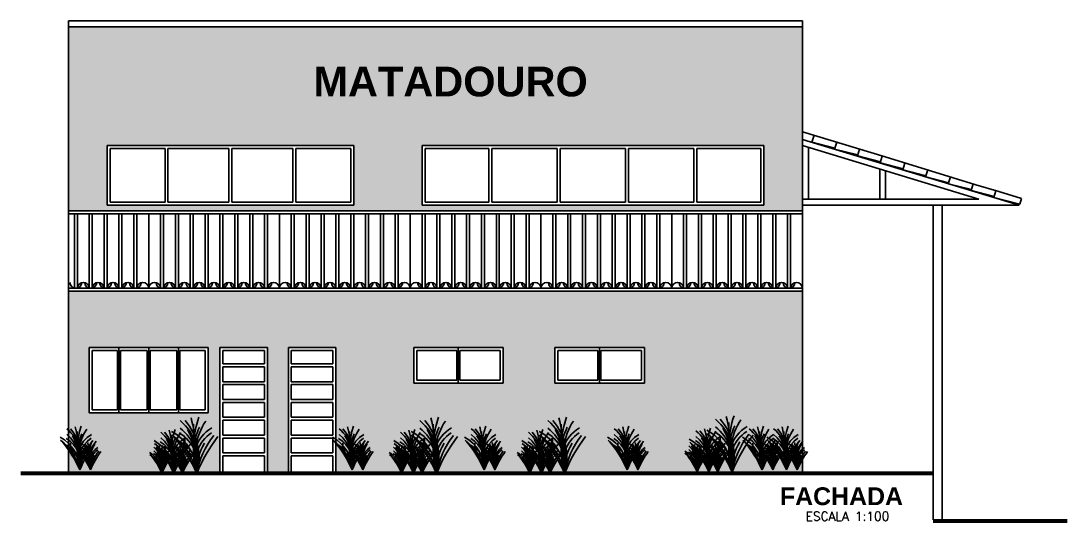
# Model space of a CAD drawing. Extents: x -128.2 to -60.4, y 68.5 to 94.7.
# Drawn here: x -100.16 to -82.56, y 75.31 to 83.75 of the extents above; entities that cross this region are included whole.
import ezdxf
from ezdxf.enums import TextEntityAlignment as Align

# ---------------------------------------------------------------- set-up
doc = ezdxf.new("R2010")
doc.units = 0
doc.header["$MEASUREMENT"] = 0
for name, color, linetype in [('ALVENARIA', 7, 'CONTINUOUS'), ('ALVENARIA2', 9, 'CONTINUOUS'), ('COBERTURA', 6, 'CONTINUOUS'), ('HATCH', 30, 'CONTINUOUS'), ('JAPOR', 142, 'CONTINUOUS'), ('JARDIM', 90, 'CONTINUOUS'), ('TEXTO2', 40, 'CONTINUOUS'), ('TEXTO5', 5, 'CONTINUOUS')]:
    doc.layers.add(name, color=color, linetype=linetype)
doc.styles.add('SANSSERIFBOLD', font='sasb____.pfb')
doc.styles.add('SIMPLEX', font='SIMPLEX.SHX')

msp = doc.modelspace()

# ---------------------------------------------------------------- hatches: boundary and pattern name
at = {"layer": 'HATCH'}
h = msp.add_hatch(dxfattribs=at)
h.set_pattern_fill('DOTS', color=256, scale=2, style=0)
h.paths.add_polyline_path([(-87.012, 80.554), (-87.012, 83.654), (-99.362, 83.654), (-99.362, 80.554)])
h.paths.add_polyline_path([(-87.662, 81.654), (-87.662, 80.654), (-93.412, 80.654), (-93.412, 81.654)], flags=16)
h.paths.add_polyline_path([(-94.562, 81.654), (-94.562, 80.654), (-98.712, 80.654), (-98.712, 81.654)], flags=16)
h.paths.add_polyline_path([(-95.295, 82.336), (-90.569, 82.336), (-90.569, 83.122), (-95.295, 83.122)], flags=24)
h = msp.add_hatch(dxfattribs=at)
h.set_pattern_fill('DOTS', color=256, scale=2, style=0)
h.paths.add_polyline_path([(-87.012, 79.204), (-99.362, 79.204), (-99.362, 76.154), (-96.812, 76.154), (-96.812, 78.254), (-96.012, 78.254), (-96.012, 76.154), (-95.662, 76.154), (-95.662, 78.254), (-94.862, 78.254), (-94.862, 76.154), (-87.012, 76.154)])
h.paths.add_polyline_path([(-93.552, 77.654), (-93.552, 78.254), (-92.047, 78.254), (-92.047, 77.654)], flags=16)
h.paths.add_polyline_path([(-97.012, 77.154), (-99.012, 77.154), (-99.012, 78.254), (-97.012, 78.254)], flags=16)
h.paths.add_polyline_path([(-91.177, 77.654), (-91.177, 78.254), (-89.672, 78.254), (-89.672, 77.654)], flags=16)

# ---------------------------------------------------------------- linework, layer by layer
at = {"layer": 'ALVENARIA'}
for p, q in [((-99.362, 83.654), (-87.012, 83.654)), ((-95.662, 76.154), (-96.012, 76.154))]:
    msp.add_line(p, q, dxfattribs=at)
at = {"layer": 'ALVENARIA2'}
for p, q in [((-99.362, 83.754), (-87.012, 83.754)), ((-99.362, 76.154), (-99.362, 83.754)), ((-87.012, 76.154), (-87.012, 83.754)), ((-84.812, 75.354), (-84.812, 80.654)), ((-84.662, 75.354), (-84.662, 80.654)), ((-100.162, 76.154), (-84.812, 76.154)), ((-100.162, 76.134), (-84.812, 76.134)), ((-100.162, 76.114), (-84.812, 76.114)), ((-84.812, 75.354), (-82.559, 75.354)), ((-84.812, 75.334), (-82.559, 75.334)), ((-84.812, 75.314), (-82.559, 75.314))]:
    msp.add_line(p, q, dxfattribs=at)
at = {"layer": 'COBERTURA'}
for p, q in [((-85.622, 81.463), (-87.012, 81.888)), ((-86.817, 81.829), (-86.852, 81.714)), ((-86.852, 81.714), (-86.464, 81.614)), ((-86.435, 81.712), (-86.47, 81.597)), ((-86.912, 80.754), (-86.912, 81.624)), ((-86.47, 81.597), (-86.082, 81.497)), ((-86.052, 81.595), (-86.087, 81.48)), ((-86.052, 81.595), (-86.087, 81.48)), ((-86.087, 81.48), (-85.699, 81.38)), ((-85.669, 81.478), (-85.705, 81.363)), ((-85.705, 81.363), (-85.317, 81.263)), ((-85.239, 81.347), (-85.622, 81.463)), ((-85.287, 81.361), (-85.322, 81.246)), ((-84.857, 81.23), (-85.239, 81.347)), ((-85.712, 80.754), (-85.712, 81.261)), ((-85.612, 80.754), (-85.612, 81.23)), ((-85.322, 81.246), (-84.934, 81.146)), ((-84.904, 81.244), (-84.94, 81.129)), ((-84.474, 81.113), (-84.857, 81.23)), ((-84.94, 81.129), (-84.552, 81.029)), ((-84.522, 81.127), (-84.557, 81.012)), ((-84.557, 81.012), (-84.169, 80.913)), ((-84.092, 80.996), (-84.474, 81.113)), ((-84.139, 81.01), (-84.174, 80.896)), ((-83.709, 80.879), (-84.092, 80.996)), ((-84.174, 80.896), (-83.787, 80.796)), ((-83.757, 80.893), (-83.792, 80.779)), ((-83.327, 80.762), (-83.709, 80.879)), ((-83.792, 80.779), (-83.356, 80.666)), ((-83.356, 80.666), (-83.327, 80.762)), ((-99.362, 80.554), (-87.012, 80.554)), ((-99.362, 80.504), (-87.012, 80.504)), ((-99.262, 79.254), (-99.262, 80.504)), ((-99.212, 79.254), (-99.212, 80.504)), ((-99.012, 79.254), (-99.012, 80.504)), ((-98.962, 79.254), (-98.962, 80.504)), ((-98.762, 79.254), (-98.762, 80.504)), ((-98.712, 79.254), (-98.712, 80.504)), ((-98.512, 79.254), (-98.512, 80.504)), ((-98.462, 79.254), (-98.462, 80.504)), ((-98.262, 79.254), (-98.262, 80.504)), ((-98.212, 79.254), (-98.212, 80.504)), ((-98.012, 79.254), (-98.012, 80.504)), ((-97.812, 79.254), (-97.812, 80.504)), ((-97.762, 79.254), (-97.762, 80.504)), ((-97.562, 79.254), (-97.562, 80.504)), ((-97.512, 79.254), (-97.512, 80.504)), ((-97.312, 79.254), (-97.312, 80.504)), ((-97.262, 79.254), (-97.262, 80.504)), ((-97.062, 79.254), (-97.062, 80.504)), ((-97.012, 79.254), (-97.012, 80.504)), ((-96.812, 79.254), (-96.812, 80.504)), ((-96.762, 79.254), (-96.762, 80.504)), ((-96.562, 79.254), (-96.562, 80.504)), ((-96.512, 79.254), (-96.512, 80.504)), ((-96.312, 79.254), (-96.312, 80.504)), ((-96.262, 79.254), (-96.262, 80.504)), ((-96.062, 79.254), (-96.062, 80.504)), ((-96.012, 79.254), (-96.012, 80.504)), ((-95.812, 79.254), (-95.812, 80.504)), ((-95.612, 79.254), (-95.612, 80.504)), ((-95.562, 79.254), (-95.562, 80.504)), ((-95.362, 79.254), (-95.362, 80.504)), ((-95.312, 79.254), (-95.312, 80.504)), ((-95.112, 79.254), (-95.112, 80.504)), ((-95.062, 79.254), (-95.062, 80.504)), ((-94.862, 79.254), (-94.862, 80.504)), ((-94.812, 79.254), (-94.812, 80.504)), ((-94.612, 79.254), (-94.612, 80.504)), ((-94.562, 79.254), (-94.562, 80.504)), ((-94.362, 79.254), (-94.362, 80.504)), ((-94.312, 79.254), (-94.312, 80.504)), ((-94.112, 79.254), (-94.112, 80.504)), ((-94.062, 79.254), (-94.062, 80.504)), ((-93.862, 79.254), (-93.862, 80.504)), ((-93.812, 79.254), (-93.812, 80.504)), ((-93.612, 79.254), (-93.612, 80.504)), ((-93.412, 79.254), (-93.412, 80.504)), ((-93.362, 79.254), (-93.362, 80.504)), ((-93.162, 79.254), (-93.162, 80.504)), ((-93.112, 79.254), (-93.112, 80.504)), ((-92.912, 79.254), (-92.912, 80.504)), ((-92.862, 79.254), (-92.862, 80.504)), ((-92.662, 79.254), (-92.662, 80.504)), ((-92.612, 79.254), (-92.612, 80.504)), ((-92.412, 79.254), (-92.412, 80.504)), ((-92.362, 79.254), (-92.362, 80.504)), ((-92.162, 79.254), (-92.162, 80.504)), ((-92.112, 79.254), (-92.112, 80.504)), ((-91.912, 79.254), (-91.912, 80.504)), ((-91.862, 79.254), (-91.862, 80.504)), ((-91.662, 79.254), (-91.662, 80.504)), ((-91.612, 79.254), (-91.612, 80.504)), ((-91.412, 79.254), (-91.412, 80.504)), ((-91.212, 79.254), (-91.212, 80.504)), ((-91.162, 79.254), (-91.162, 80.504)), ((-90.962, 79.254), (-90.962, 80.504)), ((-90.912, 79.254), (-90.912, 80.504)), ((-90.712, 79.254), (-90.712, 80.504)), ((-90.662, 79.254), (-90.662, 80.504)), ((-90.462, 79.254), (-90.462, 80.504)), ((-90.412, 79.254), (-90.412, 80.504)), ((-90.212, 79.254), (-90.212, 80.504)), ((-90.162, 79.254), (-90.162, 80.504)), ((-89.962, 79.254), (-89.962, 80.504)), ((-89.912, 79.254), (-89.912, 80.504)), ((-89.712, 79.254), (-89.712, 80.504)), ((-89.662, 79.254), (-89.662, 80.504)), ((-89.462, 79.254), (-89.462, 80.504)), ((-89.412, 79.254), (-89.412, 80.504)), ((-89.212, 79.254), (-89.212, 80.504)), ((-89.012, 79.254), (-89.012, 80.504)), ((-88.962, 79.254), (-88.962, 80.504)), ((-88.762, 79.254), (-88.762, 80.504)), ((-88.712, 79.254), (-88.712, 80.504)), ((-88.512, 79.254), (-88.512, 80.504)), ((-88.462, 79.254), (-88.462, 80.504)), ((-88.262, 79.254), (-88.262, 80.504)), ((-88.212, 79.254), (-88.212, 80.504)), ((-88.012, 79.254), (-88.012, 80.504)), ((-87.962, 79.254), (-87.962, 80.504)), ((-87.762, 79.254), (-87.762, 80.504)), ((-87.712, 79.254), (-87.712, 80.504)), ((-87.512, 79.254), (-87.512, 80.504)), ((-87.462, 79.254), (-87.462, 80.504)), ((-87.262, 79.254), (-87.262, 80.504)), ((-87.212, 79.254), (-87.212, 80.504)), ((-98.012, 79.254), (-98.012, 79.754)), ((-95.812, 79.254), (-95.812, 79.754)), ((-93.612, 79.254), (-93.612, 79.754)), ((-91.412, 79.254), (-91.412, 79.754)), ((-89.212, 79.254), (-89.212, 79.754)), ((-87.012, 79.254), (-87.012, 79.754)), ((-99.362, 79.254), (-87.012, 79.254)), ((-99.362, 79.204), (-87.012, 79.204))]:
    msp.add_line(p, q, dxfattribs=at)
at = {"layer": 'COBERTURA', "linetype": 'Continuous'}
for p, q in [((-83.367, 80.654), (-87.012, 81.759)), ((-84.042, 80.754), (-87.012, 81.654)), ((-87.012, 80.754), (-84.042, 80.754)), ((-87.012, 80.654), (-83.367, 80.654))]:
    msp.add_line(p, q, dxfattribs=at)
at = {"layer": 'COBERTURA'}
for centre, start, end in [((-99.237, 79.351), 182.3382, 358.1728), ((-99.112, 79.251), 1.8272, 178.1728), ((-98.987, 79.351), 182.3382, 358.1728), ((-98.862, 79.251), 1.8272, 178.1728), ((-98.737, 79.351), 182.3382, 358.1728), ((-98.612, 79.251), 1.8272, 178.1728), ((-98.487, 79.351), 182.3382, 358.1728), ((-98.362, 79.251), 1.8272, 178.1728), ((-98.237, 79.351), 182.3382, 358.1728), ((-98.112, 79.251), 1.8272, 178.1728), ((-97.912, 79.251), 1.8272, 178.1728), ((-97.787, 79.351), 182.3382, 358.1728), ((-97.662, 79.251), 1.8272, 178.1728), ((-97.537, 79.351), 182.3382, 358.1728), ((-97.412, 79.251), 1.8272, 178.1728), ((-97.287, 79.351), 182.3382, 358.1728), ((-97.162, 79.251), 1.8272, 178.1728), ((-97.037, 79.351), 182.3382, 358.1728), ((-96.912, 79.251), 1.8272, 178.1728), ((-96.787, 79.351), 182.3382, 358.1728), ((-96.662, 79.251), 1.8272, 178.1728), ((-96.537, 79.351), 182.3382, 358.1728), ((-96.412, 79.251), 1.8272, 178.1728), ((-96.287, 79.351), 182.3382, 358.1728), ((-96.162, 79.251), 1.8272, 178.1728), ((-96.037, 79.351), 182.3382, 358.1728), ((-95.912, 79.251), 1.8272, 178.1728), ((-95.712, 79.251), 1.8272, 178.1728), ((-95.587, 79.351), 182.3382, 358.1728), ((-95.462, 79.251), 1.8272, 178.1728), ((-95.337, 79.351), 182.3382, 358.1728), ((-95.212, 79.251), 1.8272, 178.1728), ((-95.087, 79.351), 182.3382, 358.1728), ((-94.962, 79.251), 1.8272, 178.1728), ((-94.837, 79.351), 182.3382, 358.1728), ((-94.712, 79.251), 1.8272, 178.1728), ((-94.587, 79.351), 182.3382, 358.1728), ((-94.462, 79.251), 1.8272, 178.1728), ((-94.337, 79.351), 182.3382, 358.1728), ((-94.212, 79.251), 1.8272, 178.1728), ((-94.087, 79.351), 182.3382, 358.1728), ((-93.962, 79.251), 1.8272, 178.1728), ((-93.837, 79.351), 182.3382, 358.1728), ((-93.712, 79.251), 1.8272, 178.1728), ((-93.512, 79.251), 1.8272, 178.1728), ((-93.387, 79.351), 182.3382, 358.1728), ((-93.262, 79.251), 1.8272, 178.1728), ((-93.137, 79.351), 182.3382, 358.1728), ((-93.012, 79.251), 1.8272, 178.1728), ((-92.887, 79.351), 182.3382, 358.1728), ((-92.762, 79.251), 1.8272, 178.1728), ((-92.637, 79.351), 182.3382, 358.1728), ((-92.512, 79.251), 1.8272, 178.1728), ((-92.387, 79.351), 182.3382, 358.1728), ((-92.262, 79.251), 1.8272, 178.1728), ((-92.137, 79.351), 182.3382, 358.1728), ((-92.012, 79.251), 1.8272, 178.1728), ((-91.887, 79.351), 182.3382, 358.1728), ((-91.762, 79.251), 1.8272, 178.1728), ((-91.637, 79.351), 182.3382, 358.1728), ((-91.512, 79.251), 1.8272, 178.1728), ((-91.312, 79.251), 1.8272, 178.1728), ((-91.187, 79.351), 182.3382, 358.1728), ((-91.062, 79.251), 1.8272, 178.1728), ((-90.937, 79.351), 182.3382, 358.1728), ((-90.812, 79.251), 1.8272, 178.1728), ((-90.687, 79.351), 182.3382, 358.1728), ((-90.562, 79.251), 1.8272, 178.1728), ((-90.437, 79.351), 182.3382, 358.1728), ((-90.312, 79.251), 1.8272, 178.1728), ((-90.187, 79.351), 182.3382, 358.1728), ((-90.062, 79.251), 1.8272, 178.1728), ((-89.937, 79.351), 182.3382, 358.1728), ((-89.812, 79.251), 1.8272, 178.1728), ((-89.687, 79.351), 182.3382, 358.1728), ((-89.562, 79.251), 1.8272, 178.1728), ((-89.437, 79.351), 182.3382, 358.1728), ((-89.312, 79.251), 1.8272, 178.1728), ((-89.112, 79.251), 1.8272, 178.1728), ((-88.987, 79.351), 182.3382, 358.1728), ((-88.862, 79.251), 1.8272, 178.1728), ((-88.737, 79.351), 182.3382, 358.1728), ((-88.612, 79.251), 1.8272, 178.1728), ((-88.487, 79.351), 182.3382, 358.1728), ((-88.362, 79.251), 1.8272, 178.1728), ((-88.237, 79.351), 182.3382, 358.1728), ((-88.112, 79.251), 1.8272, 178.1728), ((-87.987, 79.351), 182.3382, 358.1728), ((-87.862, 79.251), 1.8272, 178.1728), ((-87.737, 79.351), 182.3382, 358.1728), ((-87.612, 79.251), 1.8272, 178.1728), ((-87.487, 79.351), 182.3382, 358.1728), ((-87.362, 79.251), 1.8272, 178.1728), ((-87.237, 79.351), 182.3382, 358.1728), ((-87.112, 79.251), 1.8272, 178.1728)]:
    msp.add_arc(centre, 0.1, start, end, dxfattribs=at)
at = {"layer": 'JAPOR'}
for p, q in [((-98.712, 80.654), (-98.712, 81.654)), ((-98.712, 81.654), (-94.562, 81.654)), ((-98.662, 81.604), (-97.737, 81.604)), ((-98.662, 80.704), (-98.662, 81.604)), ((-97.737, 80.704), (-97.737, 81.604)), ((-97.687, 81.604), (-96.662, 81.604)), ((-97.687, 80.704), (-97.687, 81.604)), ((-96.662, 80.704), (-96.662, 81.604)), ((-96.612, 81.604), (-95.587, 81.604)), ((-96.612, 80.704), (-96.612, 81.604)), ((-95.587, 80.704), (-95.587, 81.604)), ((-95.537, 81.604), (-94.612, 81.604)), ((-95.537, 80.704), (-95.537, 81.604)), ((-94.612, 80.704), (-94.612, 81.604)), ((-94.562, 80.654), (-94.562, 81.654)), ((-93.412, 80.654), (-93.412, 81.654)), ((-93.412, 81.654), (-87.662, 81.654)), ((-93.412, 81.654), (-87.662, 81.654)), ((-93.412, 80.654), (-93.412, 81.654)), ((-93.362, 81.604), (-92.287, 81.604)), ((-93.362, 80.704), (-93.362, 81.604)), ((-92.287, 80.704), (-92.287, 81.604)), ((-92.237, 81.604), (-91.137, 81.604)), ((-92.237, 80.704), (-92.237, 81.604)), ((-91.137, 80.704), (-91.137, 81.604)), ((-91.087, 80.704), (-91.087, 81.604)), ((-91.087, 81.604), (-89.987, 81.604)), ((-89.987, 80.704), (-89.987, 81.604)), ((-89.937, 81.604), (-88.837, 81.604)), ((-89.937, 80.704), (-89.937, 81.604)), ((-88.837, 80.704), (-88.837, 81.604)), ((-88.787, 80.704), (-88.787, 81.604)), ((-88.787, 81.604), (-87.712, 81.604)), ((-87.712, 80.704), (-87.712, 81.604)), ((-87.662, 80.654), (-87.662, 81.654)), ((-87.662, 80.654), (-87.662, 81.654)), ((-98.712, 80.654), (-94.562, 80.654)), ((-98.662, 80.704), (-97.737, 80.704)), ((-97.687, 80.704), (-96.662, 80.704)), ((-96.612, 80.704), (-95.587, 80.704)), ((-95.537, 80.704), (-94.612, 80.704)), ((-93.412, 80.654), (-87.662, 80.654)), ((-93.412, 80.654), (-87.662, 80.654)), ((-93.362, 80.704), (-92.287, 80.704)), ((-92.237, 80.704), (-91.137, 80.704)), ((-91.087, 80.704), (-89.987, 80.704)), ((-89.937, 80.704), (-88.837, 80.704)), ((-88.787, 80.704), (-87.712, 80.704)), ((-99.012, 77.154), (-99.012, 78.254)), ((-99.012, 78.254), (-97.012, 78.254)), ((-98.962, 77.204), (-98.962, 78.204)), ((-98.962, 78.204), (-98.537, 78.204)), ((-98.537, 77.204), (-98.537, 78.204)), ((-98.512, 77.154), (-98.512, 78.254)), ((-98.487, 77.204), (-98.487, 78.204)), ((-98.487, 78.204), (-98.037, 78.204)), ((-98.037, 77.204), (-98.037, 78.204)), ((-98.012, 77.154), (-98.012, 78.254)), ((-97.987, 77.204), (-97.987, 78.204)), ((-97.987, 78.204), (-97.537, 78.204)), ((-97.537, 77.204), (-97.537, 78.204)), ((-97.512, 77.154), (-97.512, 78.254)), ((-97.487, 77.204), (-97.487, 78.204)), ((-97.487, 78.204), (-97.062, 78.204)), ((-97.062, 77.204), (-97.062, 78.204)), ((-97.012, 77.154), (-97.012, 78.254)), ((-96.812, 78.254), (-96.812, 76.154)), ((-96.812, 78.254), (-96.012, 78.254)), ((-96.762, 78.204), (-96.762, 77.979)), ((-96.762, 78.204), (-96.062, 78.204)), ((-96.062, 78.204), (-96.062, 77.979)), ((-96.012, 78.254), (-96.012, 76.154)), ((-95.662, 78.254), (-95.662, 76.154)), ((-95.662, 78.254), (-94.862, 78.254)), ((-95.612, 78.204), (-95.612, 77.979)), ((-95.612, 78.204), (-94.912, 78.204)), ((-94.912, 78.204), (-94.912, 77.979)), ((-94.862, 78.254), (-94.862, 76.154)), ((-93.552, 77.654), (-93.552, 78.254)), ((-93.552, 78.254), (-92.047, 78.254)), ((-93.502, 77.704), (-93.502, 78.204)), ((-93.502, 78.204), (-92.827, 78.204)), ((-92.827, 77.704), (-92.827, 78.204)), ((-92.802, 77.654), (-92.802, 78.254)), ((-92.777, 77.704), (-92.777, 78.204)), ((-92.777, 78.204), (-92.097, 78.204)), ((-92.097, 77.704), (-92.097, 78.204)), ((-92.047, 77.654), (-92.047, 78.254)), ((-91.177, 77.654), (-91.177, 78.254)), ((-91.177, 78.254), (-89.672, 78.254)), ((-91.127, 78.204), (-90.452, 78.204)), ((-91.127, 77.704), (-91.127, 78.204)), ((-90.452, 77.704), (-90.452, 78.204)), ((-90.427, 77.654), (-90.427, 78.254)), ((-90.402, 78.204), (-89.722, 78.204)), ((-90.402, 77.704), (-90.402, 78.204)), ((-89.722, 77.704), (-89.722, 78.204)), ((-89.672, 77.654), (-89.672, 78.254)), ((-96.762, 77.979), (-96.062, 77.979)), ((-96.762, 77.929), (-96.062, 77.929)), ((-96.762, 77.929), (-96.762, 77.679)), ((-96.062, 77.929), (-96.062, 77.679)), ((-95.612, 77.979), (-94.912, 77.979)), ((-95.612, 77.929), (-95.612, 77.679)), ((-95.612, 77.929), (-94.912, 77.929)), ((-94.912, 77.929), (-94.912, 77.679)), ((-96.762, 77.679), (-96.062, 77.679)), ((-96.762, 77.629), (-96.062, 77.629)), ((-96.762, 77.629), (-96.762, 77.379)), ((-96.062, 77.629), (-96.062, 77.379)), ((-95.612, 77.679), (-94.912, 77.679)), ((-95.612, 77.629), (-95.612, 77.379)), ((-95.612, 77.629), (-94.912, 77.629)), ((-94.912, 77.629), (-94.912, 77.379)), ((-93.552, 77.654), (-92.047, 77.654)), ((-93.502, 77.704), (-92.827, 77.704)), ((-92.777, 77.704), (-92.097, 77.704)), ((-91.177, 77.654), (-89.672, 77.654)), ((-91.127, 77.704), (-90.452, 77.704)), ((-90.402, 77.704), (-89.722, 77.704)), ((-96.762, 77.379), (-96.062, 77.379)), ((-96.762, 77.329), (-96.062, 77.329)), ((-96.762, 77.329), (-96.762, 77.079)), ((-96.062, 77.329), (-96.062, 77.079)), ((-95.612, 77.379), (-94.912, 77.379)), ((-95.612, 77.329), (-95.612, 77.079)), ((-95.612, 77.329), (-94.912, 77.329)), ((-94.912, 77.329), (-94.912, 77.079)), ((-99.012, 77.154), (-97.012, 77.154)), ((-98.962, 77.204), (-98.537, 77.204)), ((-98.487, 77.204), (-98.037, 77.204)), ((-97.987, 77.204), (-97.537, 77.204)), ((-97.487, 77.204), (-97.062, 77.204)), ((-96.762, 77.079), (-96.062, 77.079)), ((-96.762, 77.029), (-96.062, 77.029)), ((-96.762, 77.029), (-96.762, 76.779)), ((-96.062, 77.029), (-96.062, 76.779)), ((-95.612, 77.079), (-94.912, 77.079)), ((-95.612, 77.029), (-95.612, 76.779)), ((-95.612, 77.029), (-94.912, 77.029)), ((-94.912, 77.029), (-94.912, 76.779)), ((-96.762, 76.779), (-96.062, 76.779)), ((-95.612, 76.779), (-94.912, 76.779)), ((-96.762, 76.729), (-96.062, 76.729)), ((-96.762, 76.729), (-96.762, 76.479)), ((-96.062, 76.729), (-96.062, 76.479)), ((-95.612, 76.729), (-95.612, 76.479)), ((-95.612, 76.729), (-94.912, 76.729)), ((-94.912, 76.729), (-94.912, 76.479)), ((-96.762, 76.479), (-96.062, 76.479)), ((-96.762, 76.429), (-96.062, 76.429)), ((-96.762, 76.429), (-96.762, 76.154)), ((-96.062, 76.429), (-96.062, 76.154)), ((-95.612, 76.479), (-94.912, 76.479)), ((-95.612, 76.429), (-95.612, 76.154)), ((-95.612, 76.429), (-94.912, 76.429)), ((-94.912, 76.429), (-94.912, 76.154))]:
    msp.add_line(p, q, dxfattribs=at)
at = {"layer": 'JARDIM'}
for centre, radius, start, end in [((-86.646, 76.578), 1.605, 160.8821, 195.2212), ((-97.966, 76.522), 1.25, 160.8821, 195.2212), ((-98.039, 76.358), 0.868, 344.9797, 50.0693), ((-98.111, 76.398), 0.947, 344.4694, 41.2642), ((-100.39, 76.273), 3.193, 357.5011, 14.419), ((-95.652, 76.555), 1.605, 160.8821, 195.2212), ((-92.046, 76.901), 5.211, 179.2871, 188.4708), ((-96.115, 76.404), 1.119, 146.8431, 193.987), ((-93.383, 76.522), 1.25, 160.8821, 195.2212), ((-94.006, 76.358), 0.868, 344.9797, 50.0693), ((-94.078, 76.398), 0.947, 344.4694, 41.2642), ((-96.357, 76.273), 3.193, 357.5011, 14.419), ((-88.014, 76.901), 5.211, 179.2871, 188.4708), ((-91.619, 76.555), 1.605, 160.8821, 195.2212), ((-92.082, 76.404), 1.119, 146.8431, 193.987), ((-91.16, 76.522), 1.25, 160.8821, 195.2212), ((-91.852, 76.358), 0.868, 344.9797, 50.0693), ((-91.924, 76.398), 0.947, 344.4694, 41.2642), ((-94.203, 76.273), 3.193, 357.5011, 14.419), ((-85.86, 76.901), 5.211, 179.2871, 188.4708), ((-89.465, 76.555), 1.605, 160.8821, 195.2212), ((-89.928, 76.404), 1.119, 146.8431, 193.987), ((-88.754, 76.522), 1.25, 160.8821, 195.2212), ((-89.034, 76.381), 0.868, 344.9797, 50.0693), ((-89.106, 76.421), 0.947, 344.4694, 41.2642), ((-91.385, 76.295), 3.193, 357.5011, 14.419), ((-83.041, 76.924), 5.211, 179.2871, 188.4708), ((-87.236, 76.491), 1.016, 154.1019, 199.2519), ((-87.637, 76.399), 0.608, 120.3323, 203.5015), ((-87.11, 76.427), 1.119, 146.8431, 193.987), ((-86.485, 76.522), 1.25, 160.8821, 195.2212), ((-86.073, 76.522), 1.25, 160.8821, 195.2212), ((-99.824, 76.369), 0.676, 344.9797, 50.0693), ((-99.776, 76.309), 0.616, 349.1565, 51.1963), ((-99.88, 76.399), 0.737, 344.4694, 41.2642), ((-100.058, 76.305), 0.894, 352.8396, 31.2932), ((-101.654, 76.302), 2.485, 357.5011, 14.419), ((-95.159, 76.791), 4.056, 179.2871, 188.4708), ((-98.425, 76.454), 0.791, 154.1019, 199.2519), ((-98.737, 76.382), 0.474, 120.3323, 203.5015), ((-98.326, 76.404), 0.871, 146.8431, 193.987), ((-98.243, 76.311), 0.676, 344.9797, 50.0693), ((-98.299, 76.342), 0.737, 344.4694, 41.2642), ((-100.073, 76.244), 2.485, 357.5011, 14.419), ((-93.578, 76.733), 4.056, 179.2871, 188.4708), ((-96.385, 76.464), 1.25, 160.8821, 195.2212), ((-98.014, 76.125), 0.814, 0.5893, 61.5589), ((-96.745, 76.346), 0.871, 146.8431, 193.987), ((-98.337, 75.857), 1.17, 13.6645, 51.9336), ((-99.547, 75.109), 2.56, 23.5783, 39.8451), ((-97.816, 76.271), 0.63, 347.3866, 59.1762), ((-97.978, 76.282), 0.791, 349.1565, 51.1963), ((-98.34, 76.276), 1.148, 352.8396, 31.2932), ((-96.242, 76.468), 1.016, 154.1019, 199.2519), ((-96.643, 76.376), 0.608, 120.3323, 203.5015), ((-96.624, 76.313), 0.604, 123.1455, 197.336), ((-95.809, 75.898), 1.411, 141.7571, 170.3854), ((-94.63, 75.091), 2.774, 143.1018, 157.9276), ((-95.241, 76.369), 0.676, 344.9797, 50.0693), ((-95.194, 76.309), 0.616, 349.1565, 51.1963), ((-95.297, 76.399), 0.737, 344.4694, 41.2642), ((-95.475, 76.305), 0.894, 352.8396, 31.2932), ((-97.071, 76.302), 2.485, 357.5011, 14.419), ((-90.576, 76.791), 4.056, 179.2871, 188.4708), ((-93.842, 76.454), 0.791, 154.1019, 199.2519), ((-94.154, 76.382), 0.474, 120.3323, 203.5015), ((-93.743, 76.404), 0.871, 146.8431, 193.987), ((-94.21, 76.311), 0.676, 344.9797, 50.0693), ((-94.266, 76.342), 0.737, 344.4694, 41.2642), ((-96.04, 76.244), 2.485, 357.5011, 14.419), ((-89.545, 76.733), 4.056, 179.2871, 188.4708), ((-92.352, 76.464), 1.25, 160.8821, 195.2212), ((-93.982, 76.125), 0.814, 0.5893, 61.5589), ((-92.712, 76.346), 0.871, 146.8431, 193.987), ((-94.304, 75.857), 1.17, 13.6645, 51.9336), ((-95.514, 75.109), 2.56, 23.5783, 39.8451), ((-93.783, 76.271), 0.63, 347.3866, 59.1762), ((-93.945, 76.282), 0.791, 349.1565, 51.1963), ((-94.307, 76.276), 1.148, 352.8396, 31.2932), ((-92.209, 76.468), 1.016, 154.1019, 199.2519), ((-92.61, 76.376), 0.608, 120.3323, 203.5015), ((-92.591, 76.313), 0.604, 123.1455, 197.336), ((-91.776, 75.898), 1.411, 141.7571, 170.3854), ((-90.597, 75.091), 2.774, 143.1018, 157.9276), ((-93.019, 76.369), 0.676, 344.9797, 50.0693), ((-92.971, 76.309), 0.616, 349.1565, 51.1963), ((-93.075, 76.399), 0.737, 344.4694, 41.2642), ((-93.253, 76.305), 0.894, 352.8396, 31.2932), ((-94.849, 76.302), 2.485, 357.5011, 14.419), ((-88.354, 76.791), 4.056, 179.2871, 188.4708), ((-91.619, 76.454), 0.791, 154.1019, 199.2519), ((-91.932, 76.382), 0.474, 120.3323, 203.5015), ((-91.521, 76.404), 0.871, 146.8431, 193.987), ((-92.056, 76.311), 0.676, 344.9797, 50.0693), ((-92.112, 76.342), 0.737, 344.4694, 41.2642), ((-93.886, 76.244), 2.485, 357.5011, 14.419), ((-87.391, 76.733), 4.056, 179.2871, 188.4708), ((-90.198, 76.464), 1.25, 160.8821, 195.2212), ((-91.828, 76.125), 0.814, 0.5893, 61.5589), ((-90.558, 76.346), 0.871, 146.8431, 193.987), ((-92.15, 75.857), 1.17, 13.6645, 51.9336), ((-93.36, 75.109), 2.56, 23.5783, 39.8451), ((-91.629, 76.271), 0.63, 347.3866, 59.1762), ((-91.791, 76.282), 0.791, 349.1565, 51.1963), ((-92.153, 76.276), 1.148, 352.8396, 31.2932), ((-90.055, 76.468), 1.016, 154.1019, 199.2519), ((-90.456, 76.376), 0.608, 120.3323, 203.5015), ((-90.437, 76.313), 0.604, 123.1455, 197.336), ((-89.622, 75.898), 1.411, 141.7571, 170.3854), ((-88.443, 75.091), 2.774, 143.1018, 157.9276), ((-90.613, 76.369), 0.676, 344.9797, 50.0693), ((-90.565, 76.309), 0.616, 349.1565, 51.1963), ((-90.669, 76.399), 0.737, 344.4694, 41.2642), ((-90.847, 76.305), 0.894, 352.8396, 31.2932), ((-92.443, 76.302), 2.485, 357.5011, 14.419), ((-85.948, 76.791), 4.056, 179.2871, 188.4708), ((-89.213, 76.454), 0.791, 154.1019, 199.2519), ((-89.526, 76.382), 0.474, 120.3323, 203.5015), ((-89.115, 76.404), 0.871, 146.8431, 193.987), ((-89.238, 76.334), 0.676, 344.9797, 50.0693), ((-89.19, 76.275), 0.616, 349.1565, 51.1963), ((-89.294, 76.365), 0.737, 344.4694, 41.2642), ((-91.068, 76.267), 2.485, 357.5011, 14.419), ((-87.379, 76.487), 1.25, 160.8821, 195.2212), ((-84.573, 76.756), 4.056, 179.2871, 188.4708), ((-87.839, 76.419), 0.791, 154.1019, 199.2519), ((-88.151, 76.348), 0.474, 120.3323, 203.5015), ((-89.009, 76.148), 0.814, 0.5893, 61.5589), ((-87.74, 76.369), 0.871, 146.8431, 193.987), ((-89.332, 75.88), 1.17, 13.6645, 51.9336), ((-90.542, 75.132), 2.56, 23.5783, 39.8451), ((-88.81, 76.294), 0.63, 347.3866, 59.1762), ((-88.973, 76.305), 0.791, 349.1565, 51.1963), ((-89.334, 76.299), 1.148, 352.8396, 31.2932), ((-87.619, 76.336), 0.604, 123.1455, 197.336), ((-86.804, 75.92), 1.411, 141.7571, 170.3854), ((-85.625, 75.114), 2.774, 143.1018, 157.9276), ((-88.344, 76.369), 0.676, 344.9797, 50.0693), ((-88.296, 76.309), 0.616, 349.1565, 51.1963), ((-88.4, 76.399), 0.737, 344.4694, 41.2642), ((-88.578, 76.305), 0.894, 352.8396, 31.2932), ((-90.174, 76.302), 2.485, 357.5011, 14.419), ((-83.679, 76.791), 4.056, 179.2871, 188.4708), ((-86.945, 76.454), 0.791, 154.1019, 199.2519), ((-87.257, 76.382), 0.474, 120.3323, 203.5015), ((-86.846, 76.404), 0.871, 146.8431, 193.987), ((-87.932, 76.369), 0.676, 344.9797, 50.0693), ((-87.884, 76.309), 0.616, 349.1565, 51.1963), ((-87.988, 76.399), 0.737, 344.4694, 41.2642), ((-88.166, 76.305), 0.894, 352.8396, 31.2932), ((-89.762, 76.302), 2.485, 357.5011, 14.419), ((-83.267, 76.791), 4.056, 179.2871, 188.4708), ((-86.532, 76.454), 0.791, 154.1019, 199.2519), ((-86.845, 76.382), 0.474, 120.3323, 203.5015), ((-86.434, 76.404), 0.871, 146.8431, 193.987), ((-99.805, 76.187), 0.634, 0.5893, 61.5589), ((-100.056, 75.978), 0.911, 13.6645, 51.9336), ((-100.998, 75.396), 1.993, 23.5783, 39.8451), ((-99.566, 76.246), 0.398, 352.4941, 65.4078), ((-99.65, 76.301), 0.491, 347.3866, 59.1762), ((-98.723, 76.334), 0.47, 123.1455, 197.336), ((-98.518, 76.238), 0.655, 147.5461, 183.8583), ((-98.088, 76.01), 1.099, 141.7571, 170.3854), ((-97.17, 75.382), 2.159, 143.1018, 157.9276), ((-99.405, 76.304), 0.428, 344.9797, 50.0693), ((-99.44, 76.324), 0.467, 344.4694, 41.2642), ((-100.564, 76.262), 1.574, 357.5011, 14.419), ((-98.227, 76.401), 0.792, 160.8821, 195.2212), ((-96.449, 76.572), 2.57, 179.2871, 188.4708), ((-98.518, 76.359), 0.501, 154.1019, 199.2519), ((-98.716, 76.313), 0.3, 120.3323, 203.5015), ((-98.456, 76.327), 0.552, 146.8431, 193.987), ((-98.202, 76.247), 0.428, 344.9797, 50.0693), ((-98.224, 76.129), 0.634, 0.5893, 61.5589), ((-98.475, 75.921), 0.911, 13.6645, 51.9336), ((-99.417, 75.339), 1.993, 23.5783, 39.8451), ((-98.238, 76.266), 0.467, 344.4694, 41.2642), ((-99.361, 76.204), 1.574, 357.5011, 14.419), ((-98.069, 76.243), 0.491, 347.3866, 59.1762), ((-97.025, 76.344), 0.792, 160.8821, 195.2212), ((-98.195, 76.252), 0.616, 349.1565, 51.1963), ((-98.477, 76.247), 0.894, 352.8396, 31.2932), ((-96.844, 76.397), 0.791, 154.1019, 199.2519), ((-97.156, 76.325), 0.474, 120.3323, 203.5015), ((-97.141, 76.276), 0.47, 123.1455, 197.336), ((-96.507, 75.952), 1.099, 141.7571, 170.3854), ((-95.589, 75.324), 2.159, 143.1018, 157.9276), ((-97.857, 76.247), 0.428, 344.9797, 50.0693), ((-97.892, 76.266), 0.467, 344.4694, 41.2642), ((-97.708, 76.2), 0.512, 352.4941, 65.4078), ((-99.016, 76.204), 1.574, 357.5011, 14.419), ((-96.679, 76.344), 0.792, 160.8821, 195.2212), ((-96.361, 76.19), 0.842, 147.5461, 183.8583), ((-95.222, 76.187), 0.634, 0.5893, 61.5589), ((-95.473, 75.978), 0.911, 13.6645, 51.9336), ((-96.415, 75.396), 1.993, 23.5783, 39.8451), ((-94.983, 76.246), 0.398, 352.4941, 65.4078), ((-95.067, 76.301), 0.491, 347.3866, 59.1762), ((-94.14, 76.334), 0.47, 123.1455, 197.336), ((-93.935, 76.238), 0.655, 147.5461, 183.8583), ((-93.505, 76.01), 1.099, 141.7571, 170.3854), ((-92.588, 75.382), 2.159, 143.1018, 157.9276), ((-94.822, 76.304), 0.428, 344.9797, 50.0693), ((-94.857, 76.324), 0.467, 344.4694, 41.2642), ((-95.981, 76.262), 1.574, 357.5011, 14.419), ((-93.644, 76.401), 0.792, 160.8821, 195.2212), ((-91.867, 76.572), 2.57, 179.2871, 188.4708), ((-93.935, 76.359), 0.501, 154.1019, 199.2519), ((-94.133, 76.313), 0.3, 120.3323, 203.5015), ((-93.873, 76.327), 0.552, 146.8431, 193.987), ((-94.169, 76.247), 0.428, 344.9797, 50.0693), ((-94.191, 76.129), 0.634, 0.5893, 61.5589), ((-94.442, 75.921), 0.911, 13.6645, 51.9336), ((-95.384, 75.339), 1.993, 23.5783, 39.8451), ((-94.205, 76.266), 0.467, 344.4694, 41.2642), ((-95.328, 76.204), 1.574, 357.5011, 14.419), ((-94.036, 76.243), 0.491, 347.3866, 59.1762), ((-92.992, 76.344), 0.792, 160.8821, 195.2212), ((-94.162, 76.252), 0.616, 349.1565, 51.1963), ((-94.444, 76.247), 0.894, 352.8396, 31.2932), ((-92.811, 76.397), 0.791, 154.1019, 199.2519), ((-93.123, 76.325), 0.474, 120.3323, 203.5015), ((-93.109, 76.276), 0.47, 123.1455, 197.336), ((-92.474, 75.952), 1.099, 141.7571, 170.3854), ((-91.556, 75.324), 2.159, 143.1018, 157.9276), ((-93.824, 76.247), 0.428, 344.9797, 50.0693), ((-93.859, 76.266), 0.467, 344.4694, 41.2642), ((-93.675, 76.2), 0.512, 352.4941, 65.4078), ((-94.983, 76.204), 1.574, 357.5011, 14.419), ((-92.646, 76.344), 0.792, 160.8821, 195.2212), ((-92.328, 76.19), 0.842, 147.5461, 183.8583), ((-92.999, 76.187), 0.634, 0.5893, 61.5589), ((-93.251, 75.978), 0.911, 13.6645, 51.9336), ((-94.193, 75.396), 1.993, 23.5783, 39.8451), ((-92.761, 76.246), 0.398, 352.4941, 65.4078), ((-92.845, 76.301), 0.491, 347.3866, 59.1762), ((-91.917, 76.334), 0.47, 123.1455, 197.336), ((-91.712, 76.238), 0.655, 147.5461, 183.8583), ((-91.282, 76.01), 1.099, 141.7571, 170.3854), ((-90.365, 75.382), 2.159, 143.1018, 157.9276), ((-92.599, 76.304), 0.428, 344.9797, 50.0693), ((-92.634, 76.324), 0.467, 344.4694, 41.2642), ((-93.758, 76.262), 1.574, 357.5011, 14.419), ((-91.422, 76.401), 0.792, 160.8821, 195.2212), ((-89.644, 76.572), 2.57, 179.2871, 188.4708), ((-91.713, 76.359), 0.501, 154.1019, 199.2519), ((-91.91, 76.313), 0.3, 120.3323, 203.5015), ((-91.65, 76.327), 0.552, 146.8431, 193.987), ((-92.015, 76.247), 0.428, 344.9797, 50.0693), ((-92.037, 76.129), 0.634, 0.5893, 61.5589), ((-92.288, 75.921), 0.911, 13.6645, 51.9336), ((-93.23, 75.339), 1.993, 23.5783, 39.8451), ((-92.051, 76.266), 0.467, 344.4694, 41.2642), ((-93.174, 76.204), 1.574, 357.5011, 14.419), ((-91.882, 76.243), 0.491, 347.3866, 59.1762), ((-90.838, 76.344), 0.792, 160.8821, 195.2212), ((-92.008, 76.252), 0.616, 349.1565, 51.1963), ((-92.29, 76.247), 0.894, 352.8396, 31.2932), ((-90.657, 76.397), 0.791, 154.1019, 199.2519), ((-90.969, 76.325), 0.474, 120.3323, 203.5015), ((-90.955, 76.276), 0.47, 123.1455, 197.336), ((-90.32, 75.952), 1.099, 141.7571, 170.3854), ((-89.402, 75.324), 2.159, 143.1018, 157.9276), ((-91.67, 76.247), 0.428, 344.9797, 50.0693), ((-91.705, 76.266), 0.467, 344.4694, 41.2642), ((-91.521, 76.2), 0.512, 352.4941, 65.4078), ((-92.829, 76.204), 1.574, 357.5011, 14.419), ((-90.492, 76.344), 0.792, 160.8821, 195.2212), ((-90.174, 76.19), 0.842, 147.5461, 183.8583), ((-90.593, 76.187), 0.634, 0.5893, 61.5589), ((-90.845, 75.978), 0.911, 13.6645, 51.9336), ((-91.787, 75.396), 1.993, 23.5783, 39.8451), ((-90.355, 76.246), 0.398, 352.4941, 65.4078), ((-90.439, 76.301), 0.491, 347.3866, 59.1762), ((-89.511, 76.334), 0.47, 123.1455, 197.336), ((-89.306, 76.238), 0.655, 147.5461, 183.8583), ((-88.876, 76.01), 1.099, 141.7571, 170.3854), ((-87.959, 75.382), 2.159, 143.1018, 157.9276), ((-90.193, 76.304), 0.428, 344.9797, 50.0693), ((-90.228, 76.324), 0.467, 344.4694, 41.2642), ((-91.352, 76.262), 1.574, 357.5011, 14.419), ((-89.016, 76.401), 0.792, 160.8821, 195.2212), ((-87.238, 76.572), 2.57, 179.2871, 188.4708), ((-89.307, 76.359), 0.501, 154.1019, 199.2519), ((-89.504, 76.313), 0.3, 120.3323, 203.5015), ((-89.244, 76.327), 0.552, 146.8431, 193.987), ((-89.197, 76.27), 0.428, 344.9797, 50.0693), ((-89.218, 76.152), 0.634, 0.5893, 61.5589), ((-89.47, 75.944), 0.911, 13.6645, 51.9336), ((-90.412, 75.361), 1.993, 23.5783, 39.8451), ((-89.232, 76.289), 0.467, 344.4694, 41.2642), ((-90.356, 76.227), 1.574, 357.5011, 14.419), ((-88.98, 76.211), 0.398, 352.4941, 65.4078), ((-89.064, 76.266), 0.491, 347.3866, 59.1762), ((-88.019, 76.367), 0.792, 160.8821, 195.2212), ((-88.248, 76.292), 0.552, 146.8431, 193.987), ((-89.472, 76.27), 0.894, 352.8396, 31.2932), ((-88.136, 76.299), 0.47, 123.1455, 197.336), ((-87.502, 75.975), 1.099, 141.7571, 170.3854), ((-86.584, 75.347), 2.159, 143.1018, 157.9276), ((-88.851, 76.27), 0.428, 344.9797, 50.0693), ((-88.887, 76.289), 0.467, 344.4694, 41.2642), ((-88.702, 76.223), 0.512, 352.4941, 65.4078), ((-90.01, 76.227), 1.574, 357.5011, 14.419), ((-87.674, 76.367), 0.792, 160.8821, 195.2212), ((-87.902, 76.292), 0.552, 146.8431, 193.987), ((-87.355, 76.213), 0.842, 147.5461, 183.8583), ((-88.325, 76.187), 0.634, 0.5893, 61.5589), ((-88.576, 75.978), 0.911, 13.6645, 51.9336), ((-89.518, 75.396), 1.993, 23.5783, 39.8451), ((-88.086, 76.246), 0.398, 352.4941, 65.4078), ((-88.17, 76.301), 0.491, 347.3866, 59.1762), ((-87.242, 76.334), 0.47, 123.1455, 197.336), ((-87.038, 76.238), 0.655, 147.5461, 183.8583), ((-86.608, 76.01), 1.099, 141.7571, 170.3854), ((-85.69, 75.382), 2.159, 143.1018, 157.9276), ((-87.924, 76.304), 0.428, 344.9797, 50.0693), ((-87.912, 76.187), 0.634, 0.5893, 61.5589), ((-87.96, 76.324), 0.467, 344.4694, 41.2642), ((-88.164, 75.978), 0.911, 13.6645, 51.9336), ((-89.106, 75.396), 1.993, 23.5783, 39.8451), ((-89.084, 76.262), 1.574, 357.5011, 14.419), ((-86.747, 76.401), 0.792, 160.8821, 195.2212), ((-84.969, 76.572), 2.57, 179.2871, 188.4708), ((-87.038, 76.359), 0.501, 154.1019, 199.2519), ((-87.236, 76.313), 0.3, 120.3323, 203.5015), ((-86.975, 76.327), 0.552, 146.8431, 193.987), ((-87.674, 76.246), 0.398, 352.4941, 65.4078), ((-87.758, 76.301), 0.491, 347.3866, 59.1762), ((-86.83, 76.334), 0.47, 123.1455, 197.336), ((-86.625, 76.238), 0.655, 147.5461, 183.8583), ((-86.195, 76.01), 1.099, 141.7571, 170.3854), ((-85.278, 75.382), 2.159, 143.1018, 157.9276), ((-87.512, 76.304), 0.428, 344.9797, 50.0693), ((-87.547, 76.324), 0.467, 344.4694, 41.2642), ((-88.671, 76.262), 1.574, 357.5011, 14.419), ((-86.335, 76.401), 0.792, 160.8821, 195.2212), ((-84.557, 76.572), 2.57, 179.2871, 188.4708), ((-86.626, 76.359), 0.501, 154.1019, 199.2519), ((-86.823, 76.313), 0.3, 120.3323, 203.5015), ((-86.563, 76.327), 0.552, 146.8431, 193.987), ((-99.392, 76.189), 0.401, 0.5893, 61.5589), ((-99.551, 76.057), 0.577, 13.6645, 51.9336), ((-100.148, 75.688), 1.263, 23.5783, 39.8451), ((-99.241, 76.226), 0.252, 352.4941, 65.4078), ((-99.294, 76.261), 0.311, 347.3866, 59.1762), ((-99.374, 76.267), 0.39, 349.1565, 51.1963), ((-99.553, 76.264), 0.566, 352.8396, 31.2932), ((-98.707, 76.282), 0.298, 123.1455, 197.336), ((-98.577, 76.221), 0.415, 147.5461, 183.8583), ((-98.305, 76.077), 0.696, 141.7571, 170.3854), ((-97.723, 75.68), 1.368, 143.1018, 157.9276), ((-98.19, 76.132), 0.401, 0.5893, 61.5589), ((-98.349, 76), 0.577, 13.6645, 51.9336), ((-98.946, 75.631), 1.263, 23.5783, 39.8451), ((-98.039, 76.169), 0.252, 352.4941, 65.4078), ((-98.092, 76.204), 0.311, 347.3866, 59.1762), ((-98.172, 76.209), 0.39, 349.1565, 51.1963), ((-98.35, 76.206), 0.566, 352.8396, 31.2932), ((-97.985, 76.188), 0.398, 352.4941, 65.4078), ((-95.247, 76.514), 2.57, 179.2871, 188.4708), ((-97.316, 76.301), 0.501, 154.1019, 199.2519), ((-97.513, 76.255), 0.3, 120.3323, 203.5015), ((-97.253, 76.269), 0.552, 146.8431, 193.987), ((-97.504, 76.225), 0.298, 123.1455, 197.336), ((-97.102, 76.02), 0.696, 141.7571, 170.3854), ((-96.521, 75.622), 1.368, 143.1018, 157.9276), ((-97.844, 76.132), 0.401, 0.5893, 61.5589), ((-98.003, 76), 0.577, 13.6645, 51.9336), ((-98.6, 75.631), 1.263, 23.5783, 39.8451), ((-96.937, 76.18), 0.655, 147.5461, 183.8583), ((-97.693, 76.169), 0.252, 352.4941, 65.4078), ((-97.746, 76.204), 0.311, 347.3866, 59.1762), ((-97.826, 76.209), 0.39, 349.1565, 51.1963), ((-98.005, 76.206), 0.566, 352.8396, 31.2932), ((-94.901, 76.514), 2.57, 179.2871, 188.4708), ((-96.97, 76.301), 0.501, 154.1019, 199.2519), ((-97.168, 76.255), 0.3, 120.3323, 203.5015), ((-96.908, 76.269), 0.552, 146.8431, 193.987), ((-97.159, 76.225), 0.298, 123.1455, 197.336), ((-96.757, 76.02), 0.696, 141.7571, 170.3854), ((-96.175, 75.622), 1.368, 143.1018, 157.9276), ((-94.809, 76.189), 0.401, 0.5893, 61.5589), ((-94.969, 76.057), 0.577, 13.6645, 51.9336), ((-95.565, 75.688), 1.263, 23.5783, 39.8451), ((-94.658, 76.226), 0.252, 352.4941, 65.4078), ((-94.711, 76.261), 0.311, 347.3866, 59.1762), ((-94.791, 76.267), 0.39, 349.1565, 51.1963), ((-94.97, 76.264), 0.566, 352.8396, 31.2932), ((-94.124, 76.282), 0.298, 123.1455, 197.336), ((-93.994, 76.221), 0.415, 147.5461, 183.8583), ((-93.722, 76.077), 0.696, 141.7571, 170.3854), ((-93.141, 75.68), 1.368, 143.1018, 157.9276), ((-94.157, 76.132), 0.401, 0.5893, 61.5589), ((-94.316, 76), 0.577, 13.6645, 51.9336), ((-94.913, 75.631), 1.263, 23.5783, 39.8451), ((-94.006, 76.169), 0.252, 352.4941, 65.4078), ((-94.059, 76.204), 0.311, 347.3866, 59.1762), ((-94.139, 76.209), 0.39, 349.1565, 51.1963), ((-94.317, 76.206), 0.566, 352.8396, 31.2932), ((-93.952, 76.188), 0.398, 352.4941, 65.4078), ((-91.214, 76.514), 2.57, 179.2871, 188.4708), ((-93.283, 76.301), 0.501, 154.1019, 199.2519), ((-93.48, 76.255), 0.3, 120.3323, 203.5015), ((-93.22, 76.269), 0.552, 146.8431, 193.987), ((-93.471, 76.225), 0.298, 123.1455, 197.336), ((-93.069, 76.02), 0.696, 141.7571, 170.3854), ((-92.488, 75.622), 1.368, 143.1018, 157.9276), ((-93.811, 76.132), 0.401, 0.5893, 61.5589), ((-93.97, 76), 0.577, 13.6645, 51.9336), ((-94.567, 75.631), 1.263, 23.5783, 39.8451), ((-92.904, 76.18), 0.655, 147.5461, 183.8583), ((-93.66, 76.169), 0.252, 352.4941, 65.4078), ((-93.713, 76.204), 0.311, 347.3866, 59.1762), ((-93.793, 76.209), 0.39, 349.1565, 51.1963), ((-93.972, 76.206), 0.566, 352.8396, 31.2932), ((-90.869, 76.514), 2.57, 179.2871, 188.4708), ((-92.937, 76.301), 0.501, 154.1019, 199.2519), ((-93.135, 76.255), 0.3, 120.3323, 203.5015), ((-92.875, 76.269), 0.552, 146.8431, 193.987), ((-93.126, 76.225), 0.298, 123.1455, 197.336), ((-92.724, 76.02), 0.696, 141.7571, 170.3854), ((-92.143, 75.622), 1.368, 143.1018, 157.9276), ((-92.587, 76.189), 0.401, 0.5893, 61.5589), ((-92.746, 76.057), 0.577, 13.6645, 51.9336), ((-93.342, 75.688), 1.263, 23.5783, 39.8451), ((-92.435, 76.226), 0.252, 352.4941, 65.4078), ((-92.489, 76.261), 0.311, 347.3866, 59.1762), ((-92.569, 76.267), 0.39, 349.1565, 51.1963), ((-92.747, 76.264), 0.566, 352.8396, 31.2932), ((-91.901, 76.282), 0.298, 123.1455, 197.336), ((-91.771, 76.221), 0.415, 147.5461, 183.8583), ((-91.499, 76.077), 0.696, 141.7571, 170.3854), ((-90.918, 75.68), 1.368, 143.1018, 157.9276), ((-92.003, 76.132), 0.401, 0.5893, 61.5589), ((-92.162, 76), 0.577, 13.6645, 51.9336), ((-92.759, 75.631), 1.263, 23.5783, 39.8451), ((-91.852, 76.169), 0.252, 352.4941, 65.4078), ((-91.905, 76.204), 0.311, 347.3866, 59.1762), ((-91.985, 76.209), 0.39, 349.1565, 51.1963), ((-92.163, 76.206), 0.566, 352.8396, 31.2932), ((-91.798, 76.188), 0.398, 352.4941, 65.4078), ((-89.06, 76.514), 2.57, 179.2871, 188.4708), ((-91.129, 76.301), 0.501, 154.1019, 199.2519), ((-91.327, 76.255), 0.3, 120.3323, 203.5015), ((-91.066, 76.269), 0.552, 146.8431, 193.987), ((-91.317, 76.225), 0.298, 123.1455, 197.336), ((-90.915, 76.02), 0.696, 141.7571, 170.3854), ((-90.334, 75.622), 1.368, 143.1018, 157.9276), ((-91.657, 76.132), 0.401, 0.5893, 61.5589), ((-91.817, 76), 0.577, 13.6645, 51.9336), ((-92.413, 75.631), 1.263, 23.5783, 39.8451), ((-90.75, 76.18), 0.655, 147.5461, 183.8583), ((-91.506, 76.169), 0.252, 352.4941, 65.4078), ((-91.559, 76.204), 0.311, 347.3866, 59.1762), ((-91.639, 76.209), 0.39, 349.1565, 51.1963), ((-91.818, 76.206), 0.566, 352.8396, 31.2932), ((-88.715, 76.514), 2.57, 179.2871, 188.4708), ((-90.783, 76.301), 0.501, 154.1019, 199.2519), ((-90.981, 76.255), 0.3, 120.3323, 203.5015), ((-90.721, 76.269), 0.552, 146.8431, 193.987), ((-90.972, 76.225), 0.298, 123.1455, 197.336), ((-90.57, 76.02), 0.696, 141.7571, 170.3854), ((-89.989, 75.622), 1.368, 143.1018, 157.9276), ((-90.181, 76.189), 0.401, 0.5893, 61.5589), ((-90.34, 76.057), 0.577, 13.6645, 51.9336), ((-90.936, 75.688), 1.263, 23.5783, 39.8451), ((-90.029, 76.226), 0.252, 352.4941, 65.4078), ((-90.083, 76.261), 0.311, 347.3866, 59.1762), ((-90.163, 76.267), 0.39, 349.1565, 51.1963), ((-90.341, 76.264), 0.566, 352.8396, 31.2932), ((-89.495, 76.282), 0.298, 123.1455, 197.336), ((-89.365, 76.221), 0.415, 147.5461, 183.8583), ((-89.093, 76.077), 0.696, 141.7571, 170.3854), ((-88.512, 75.68), 1.368, 143.1018, 157.9276), ((-89.184, 76.155), 0.401, 0.5893, 61.5589), ((-89.344, 76.022), 0.577, 13.6645, 51.9336), ((-89.94, 75.654), 1.263, 23.5783, 39.8451), ((-89.033, 76.192), 0.252, 352.4941, 65.4078), ((-89.086, 76.227), 0.311, 347.3866, 59.1762), ((-89.166, 76.232), 0.39, 349.1565, 51.1963), ((-89.345, 76.229), 0.566, 352.8396, 31.2932), ((-86.242, 76.537), 2.57, 179.2871, 188.4708), ((-88.31, 76.324), 0.501, 154.1019, 199.2519), ((-88.508, 76.278), 0.3, 120.3323, 203.5015), ((-88.499, 76.247), 0.298, 123.1455, 197.336), ((-88.369, 76.187), 0.415, 147.5461, 183.8583), ((-88.097, 76.043), 0.696, 141.7571, 170.3854), ((-87.516, 75.645), 1.368, 143.1018, 157.9276), ((-88.839, 76.155), 0.401, 0.5893, 61.5589), ((-88.998, 76.022), 0.577, 13.6645, 51.9336), ((-89.595, 75.654), 1.263, 23.5783, 39.8451), ((-87.931, 76.203), 0.655, 147.5461, 183.8583), ((-88.688, 76.192), 0.252, 352.4941, 65.4078), ((-88.741, 76.227), 0.311, 347.3866, 59.1762), ((-88.821, 76.232), 0.39, 349.1565, 51.1963), ((-88.999, 76.229), 0.566, 352.8396, 31.2932), ((-85.896, 76.537), 2.57, 179.2871, 188.4708), ((-87.965, 76.324), 0.501, 154.1019, 199.2519), ((-88.162, 76.278), 0.3, 120.3323, 203.5015), ((-88.153, 76.247), 0.298, 123.1455, 197.336), ((-88.023, 76.187), 0.415, 147.5461, 183.8583), ((-87.751, 76.043), 0.696, 141.7571, 170.3854), ((-87.17, 75.645), 1.368, 143.1018, 157.9276), ((-87.912, 76.189), 0.401, 0.5893, 61.5589), ((-88.071, 76.057), 0.577, 13.6645, 51.9336), ((-88.668, 75.688), 1.263, 23.5783, 39.8451), ((-87.761, 76.226), 0.252, 352.4941, 65.4078), ((-87.814, 76.261), 0.311, 347.3866, 59.1762), ((-87.894, 76.267), 0.39, 349.1565, 51.1963), ((-88.073, 76.264), 0.566, 352.8396, 31.2932), ((-87.227, 76.282), 0.298, 123.1455, 197.336), ((-87.097, 76.221), 0.415, 147.5461, 183.8583), ((-86.825, 76.077), 0.696, 141.7571, 170.3854), ((-86.243, 75.68), 1.368, 143.1018, 157.9276), ((-87.5, 76.189), 0.401, 0.5893, 61.5589), ((-87.659, 76.057), 0.577, 13.6645, 51.9336), ((-88.256, 75.688), 1.263, 23.5783, 39.8451), ((-87.348, 76.226), 0.252, 352.4941, 65.4078), ((-87.402, 76.261), 0.311, 347.3866, 59.1762), ((-87.482, 76.267), 0.39, 349.1565, 51.1963), ((-87.66, 76.264), 0.566, 352.8396, 31.2932), ((-86.814, 76.282), 0.298, 123.1455, 197.336), ((-86.684, 76.221), 0.415, 147.5461, 183.8583), ((-86.412, 76.077), 0.696, 141.7571, 170.3854), ((-85.831, 75.68), 1.368, 143.1018, 157.9276), ((-97.374, 76.164), 0.415, 147.5461, 183.8583), ((-97.029, 76.164), 0.415, 147.5461, 183.8583), ((-93.341, 76.164), 0.415, 147.5461, 183.8583), ((-92.996, 76.164), 0.415, 147.5461, 183.8583), ((-91.188, 76.164), 0.415, 147.5461, 183.8583), ((-90.842, 76.164), 0.415, 147.5461, 183.8583)]:
    msp.add_arc(centre, radius, start, end, dxfattribs=at)
for points in [[(-99.171, 76.194), (-99.205, 76.395), (-99.306, 76.507), (-99.328, 76.652)], [(-97.59, 76.136), (-97.624, 76.337), (-97.725, 76.449), (-97.747, 76.595)], [(-97.201, 76.133), (-97.244, 76.392), (-97.373, 76.536), (-97.402, 76.723)], [(-94.588, 76.194), (-94.622, 76.395), (-94.723, 76.507), (-94.745, 76.652)], [(-93.557, 76.136), (-93.591, 76.337), (-93.692, 76.449), (-93.714, 76.595)], [(-93.168, 76.133), (-93.211, 76.392), (-93.34, 76.536), (-93.369, 76.723)], [(-92.366, 76.194), (-92.399, 76.395), (-92.5, 76.507), (-92.523, 76.652)], [(-91.403, 76.136), (-91.437, 76.337), (-91.538, 76.449), (-91.56, 76.595)], [(-91.014, 76.133), (-91.057, 76.392), (-91.186, 76.536), (-91.215, 76.723)], [(-89.96, 76.194), (-89.993, 76.395), (-90.094, 76.507), (-90.116, 76.652)], [(-88.585, 76.159), (-88.618, 76.36), (-88.719, 76.472), (-88.742, 76.617)], [(-88.195, 76.156), (-88.238, 76.415), (-88.368, 76.559), (-88.397, 76.745)], [(-87.691, 76.194), (-87.725, 76.395), (-87.826, 76.507), (-87.848, 76.652)], [(-87.279, 76.194), (-87.312, 76.395), (-87.413, 76.507), (-87.436, 76.652)], [(-98.991, 76.194), (-99.012, 76.321), (-99.076, 76.392), (-99.09, 76.484)], [(-97.789, 76.136), (-97.81, 76.263), (-97.874, 76.334), (-97.888, 76.426)], [(-97.443, 76.136), (-97.464, 76.263), (-97.528, 76.334), (-97.542, 76.426)], [(-94.408, 76.194), (-94.429, 76.321), (-94.493, 76.392), (-94.507, 76.484)], [(-93.756, 76.136), (-93.777, 76.263), (-93.841, 76.334), (-93.855, 76.426)], [(-93.41, 76.136), (-93.431, 76.263), (-93.495, 76.334), (-93.509, 76.426)], [(-92.185, 76.194), (-92.207, 76.321), (-92.27, 76.392), (-92.285, 76.484)], [(-91.602, 76.136), (-91.623, 76.263), (-91.687, 76.334), (-91.701, 76.426)], [(-91.256, 76.136), (-91.277, 76.263), (-91.341, 76.334), (-91.355, 76.426)], [(-89.779, 76.194), (-89.801, 76.321), (-89.864, 76.392), (-89.879, 76.484)], [(-88.783, 76.159), (-88.804, 76.286), (-88.868, 76.357), (-88.882, 76.449)], [(-88.438, 76.159), (-88.459, 76.286), (-88.523, 76.357), (-88.537, 76.449)], [(-87.511, 76.194), (-87.532, 76.321), (-87.596, 76.392), (-87.61, 76.484)], [(-87.098, 76.194), (-87.12, 76.321), (-87.183, 76.392), (-87.198, 76.484)]]:
    msp.add_spline(points, degree=3, dxfattribs=at)

# ---------------------------------------------------------------- texts
at = {"layer": 'TEXTO2', "style": 'SIMPLEX'}
msp.add_text('ESCALA 1:100', height=0.15, dxfattribs=at).set_placement((-86.958, 75.337))
at = {"layer": 'TEXTO5', "style": 'SANSSERIFBOLD'}
msp.add_text('MATADOURO', height=0.5, dxfattribs=at).set_placement((-92.932, 82.483), align=Align.CENTER)
msp.add_text('FACHADA', height=0.3, dxfattribs=at).set_placement((-87.391, 75.6))

doc.saveas('drawing.dxf')
